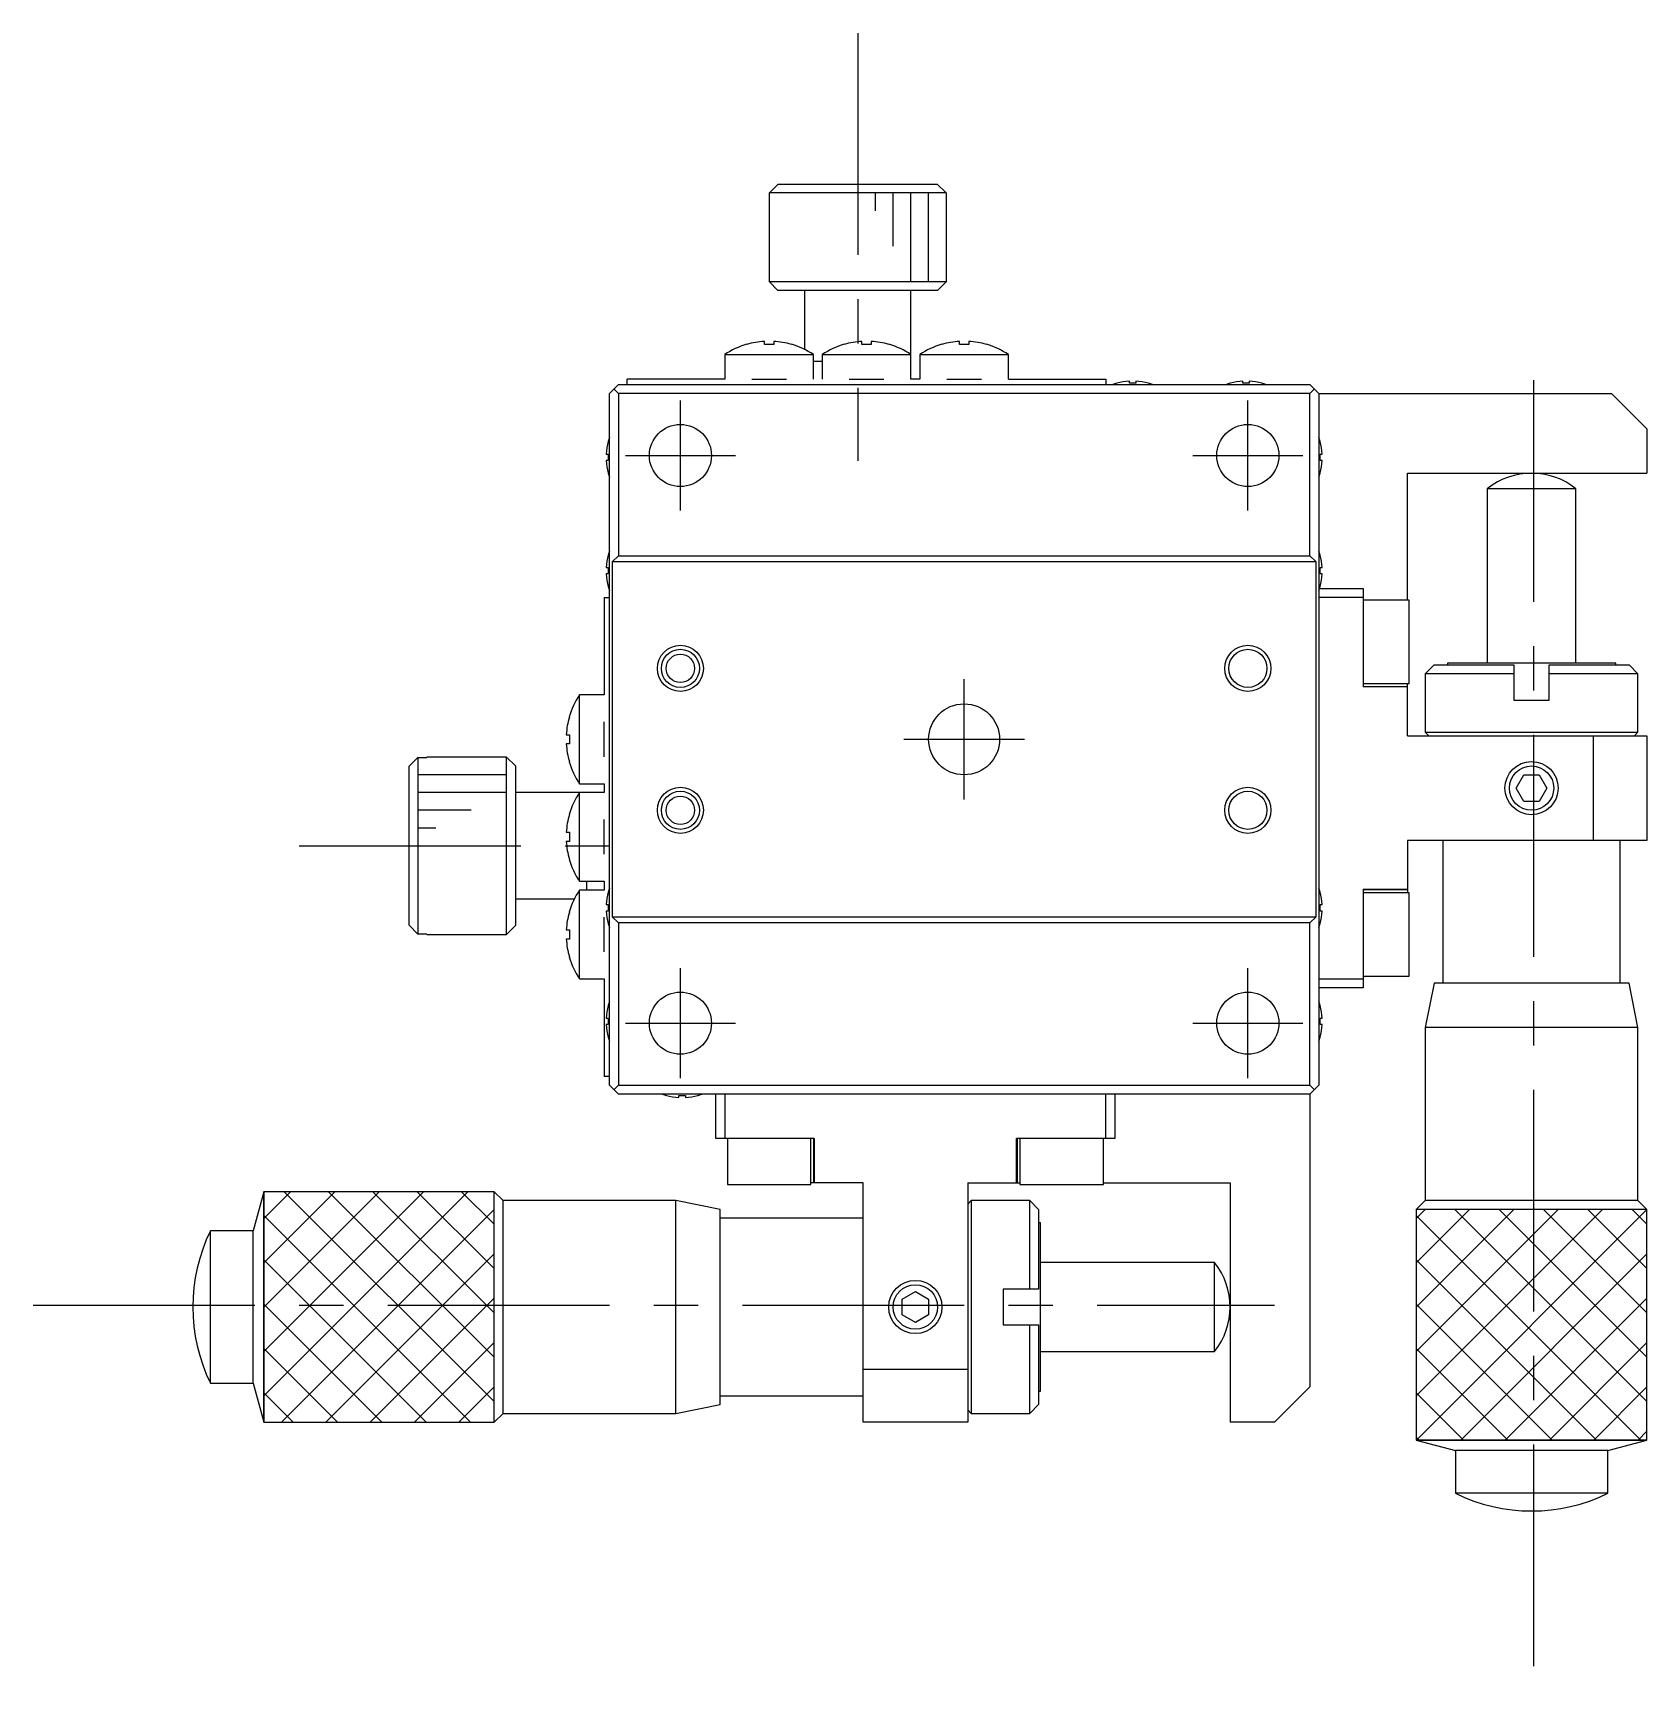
# Model space of a CAD drawing. Extents: x -20 to 371, y 1 to 259.
# Drawn here: x 280.3 to 371.3, y 104.7 to 198.2 of the extents above; entities that cross this region are included whole.
import ezdxf

# ---------------------------------------------------------------- set-up
doc = ezdxf.new("R2010")
doc.units = 0
doc.header["$LTSCALE"] = 10
doc.linetypes.add('CENTER', pattern=[2, 1.25, -0.25, 0.25, -0.25])
doc.layers.get('0').update_dxf_attribs({"linetype": 'CONTINUOUS'})
doc.layers.add('CENTER', color=1, linetype='CENTER')

msp = doc.modelspace()

# ---------------------------------------------------------------- linework, layer by layer
at = {"color": 7, "linetype": 'CONTINUOUS'}
for p, q in [((321.84926, 189.185161), (322.351047, 189.685161)), ((321.84926, 188.685161), (321.84926, 189.185161)), ((331.817208, 189.185161), (321.84926, 189.185161)), ((322.351047, 189.685161), (331.315421, 189.685161)), ((331.315421, 189.685161), (331.817208, 189.185161)), ((331.817208, 189.185161), (331.817208, 188.685161)), ((321.833234, 188.685161), (321.84926, 188.685161)), ((321.833234, 188.685161), (321.833234, 184.185161)), ((331.817208, 188.685161), (331.833234, 188.685161)), ((331.833234, 184.185161), (331.833234, 188.685161)), ((321.833234, 184.185161), (331.833234, 184.185161)), ((321.833234, 184.185161), (322.333234, 183.685161)), ((331.333234, 183.685161), (331.833234, 184.185161)), ((331.333234, 183.685161), (322.333234, 183.685161)), ((323.833234, 183.685161), (323.833234, 180.36629)), ((329.833234, 178.685161), (329.833234, 183.685161)), ((320.574644, 180.647742), (320.571301, 180.654597)), ((321.573234, 180.647742), (321.573234, 180.820114)), ((322.093234, 180.647742), (321.573234, 180.647742)), ((322.093234, 180.820114), (322.093234, 180.647742)), ((323.095167, 180.654597), (323.091823, 180.647742)), ((326.074644, 180.647742), (326.071301, 180.654597)), ((327.073234, 180.647742), (327.073234, 180.820114)), ((327.593234, 180.647742), (327.073234, 180.647742)), ((327.593234, 180.820114), (327.593234, 180.647742)), ((328.595167, 180.654597), (328.591823, 180.647742)), ((331.574644, 180.647742), (331.571301, 180.654597)), ((332.573234, 180.647742), (332.573234, 180.820114)), ((333.093234, 180.647742), (332.573234, 180.647742)), ((333.093234, 180.820114), (333.093234, 180.647742)), ((334.095167, 180.654597), (334.091823, 180.647742)), ((319.333234, 180.076818), (319.333234, 178.685161)), ((319.333234, 180.076818), (324.333234, 180.076818)), ((324.333234, 178.685161), (324.333234, 180.076818)), ((324.833234, 179.685161), (324.333234, 179.685161)), ((324.833234, 180.076818), (324.833234, 178.685161)), ((324.833234, 180.076818), (329.833234, 180.076818)), ((330.333234, 180.076818), (330.333234, 178.685161)), ((330.333234, 180.076818), (335.333234, 180.076818)), ((335.333234, 178.685161), (335.333234, 180.076818)), ((313.833234, 178.385161), (313.833234, 178.685161)), ((319.333234, 178.685161), (313.833234, 178.685161)), ((320.853438, 178.685161), (322.81303, 178.685161)), ((326.353438, 178.685161), (328.31303, 178.685161)), ((330.333234, 178.685161), (329.833234, 178.685161)), ((331.853438, 178.685161), (333.81303, 178.685161)), ((335.333234, 178.685161), (340.833234, 178.685161)), ((340.833234, 178.685161), (340.833234, 178.385161)), ((342.153234, 178.454683), (342.153234, 178.57502)), ((342.513234, 178.57502), (342.513234, 178.454683)), ((348.553234, 178.454683), (348.553234, 178.57502)), ((348.913234, 178.57502), (348.913234, 178.454683)), ((313.333234, 178.385161), (312.833234, 177.885161)), ((312.833234, 138.885161), (312.833234, 177.885161)), ((313.083234, 178.135161), (313.333234, 177.885161)), ((313.333234, 178.385161), (352.333234, 178.385161)), ((313.333234, 177.885161), (313.333234, 168.735161)), ((352.333234, 177.885161), (313.333234, 177.885161)), ((341.446872, 178.454683), (341.444618, 178.459305)), ((342.513234, 178.454683), (342.153234, 178.454683)), ((343.22185, 178.459305), (343.219595, 178.454683)), ((347.846872, 178.454683), (347.844618, 178.459305)), ((348.913234, 178.454683), (348.553234, 178.454683)), ((349.62185, 178.459305), (349.619595, 178.454683)), ((352.833234, 177.885161), (352.333234, 178.385161)), ((352.583234, 178.135161), (352.333234, 177.885161)), ((352.333234, 168.735161), (352.333234, 177.885161)), ((352.833234, 177.885161), (369.333234, 177.885161)), ((352.833234, 177.885161), (352.833234, 138.885161)), ((371.333234, 175.885161), (369.333234, 177.885161)), ((316.63348, 176.123723), (317.032988, 176.123723)), ((348.63348, 176.123723), (349.032988, 176.123723)), ((371.333234, 175.885161), (371.333234, 173.385161)), ((312.75909, 175.173777), (312.763712, 175.171522)), ((352.902756, 175.171522), (352.907378, 175.173777)), ((312.643375, 174.465161), (312.763712, 174.465161)), ((312.763712, 174.105161), (312.643375, 174.105161)), ((312.763712, 174.465161), (312.763712, 174.105161)), ((352.902756, 174.465161), (353.023093, 174.465161)), ((352.902756, 174.105161), (352.902756, 174.465161)), ((353.023093, 174.105161), (352.902756, 174.105161)), ((312.763712, 173.398799), (312.75909, 173.396545)), ((352.907378, 173.396545), (352.902756, 173.398799)), ((357.833234, 173.385161), (371.333234, 173.385161)), ((357.833234, 166.235161), (357.833234, 173.385161)), ((362.333238, 172.507652), (362.333238, 162.685161)), ((367.33323, 172.507652), (362.333238, 172.507652)), ((367.33323, 162.685161), (367.33323, 172.507652)), ((312.75909, 168.773777), (312.763712, 168.771522)), ((312.983234, 168.385161), (313.333234, 168.735161)), ((352.683234, 168.385161), (312.983234, 168.385161)), ((312.983234, 168.385161), (312.983234, 148.385161)), ((313.333234, 168.735161), (352.333234, 168.735161)), ((352.333234, 168.735161), (352.683234, 168.385161)), ((352.683234, 148.385161), (352.683234, 168.385161)), ((352.902756, 168.771522), (352.907378, 168.773777)), ((312.643375, 168.065161), (312.763712, 168.065161)), ((312.763712, 167.705161), (312.643375, 167.705161)), ((312.763712, 168.065161), (312.763712, 167.705161)), ((352.902756, 168.065161), (353.023093, 168.065161)), ((352.902756, 167.705161), (352.902756, 168.065161)), ((353.023093, 167.705161), (352.902756, 167.705161)), ((312.533234, 166.385161), (312.833234, 166.385161)), ((312.533234, 166.385161), (312.533234, 160.885161)), ((312.763712, 166.998799), (312.75909, 166.996545)), ((355.333234, 166.385161), (352.833234, 166.385161)), ((352.872971, 166.885161), (355.333234, 166.885161)), ((352.907378, 166.996545), (352.902756, 166.998799)), ((355.333234, 166.885161), (355.333234, 161.337633)), ((357.933234, 166.235161), (355.333234, 166.235161)), ((357.933234, 161.535161), (357.933234, 166.235161)), ((369.583234, 162.685161), (360.083234, 162.685161)), ((360.083234, 162.685161), (360.083234, 162.58518)), ((369.583234, 162.58518), (369.583234, 162.685161)), ((359.333234, 162.585161), (358.833234, 162.085161)), ((363.833234, 162.085161), (358.833234, 162.085161)), ((358.833234, 162.085161), (358.833234, 158.785161)), ((359.333234, 162.585161), (363.833234, 162.585161)), ((363.833234, 162.585161), (363.833234, 160.585161)), ((365.833234, 162.585161), (370.333234, 162.585161)), ((365.833234, 160.585161), (365.833234, 162.585161)), ((370.833234, 162.085161), (365.833234, 162.085161)), ((370.833234, 162.085161), (370.333234, 162.585161)), ((370.833234, 158.785161), (370.833234, 162.085161)), ((312.533234, 160.885161), (311.141577, 160.885161)), ((311.141577, 155.885161), (311.141577, 160.885161)), ((355.333234, 161.535161), (357.933234, 161.535161)), ((355.333234, 161.367005), (357.833234, 161.367005)), ((357.833234, 161.337633), (355.333234, 161.337633)), ((357.833234, 158.585161), (357.833234, 161.535161)), ((363.833234, 160.585161), (365.833234, 160.585161)), ((310.563798, 159.647094), (310.570653, 159.64375)), ((312.533234, 157.405365), (312.533234, 159.364957)), ((310.398281, 158.645161), (310.570653, 158.645161)), ((310.570653, 158.125161), (310.398281, 158.125161)), ((310.570653, 158.645161), (310.570653, 158.125161)), ((357.833234, 158.585161), (371.333234, 158.585161)), ((358.833234, 158.785161), (370.833234, 158.785161)), ((358.833234, 158.785161), (359.033234, 158.585161)), ((368.333234, 152.685161), (368.333234, 158.585161)), ((370.633234, 158.585161), (370.833234, 158.785161)), ((371.333234, 158.585161), (371.333234, 152.685161)), ((301.533234, 156.867348), (302.033234, 157.369135)), ((302.033234, 157.369135), (302.033234, 147.401187)), ((302.033234, 157.369135), (302.533234, 157.369135)), ((302.533234, 157.369135), (302.533234, 157.385161)), ((307.033234, 157.385161), (302.533234, 157.385161)), ((307.033234, 147.385161), (307.033234, 157.385161)), ((307.533234, 156.885161), (307.033234, 157.385161)), ((310.570653, 157.126571), (310.563798, 157.123228)), ((301.533234, 147.902974), (301.533234, 156.867348)), ((307.533234, 156.885161), (307.533234, 147.885161)), ((363.967209, 155.635161), (364.400221, 156.385161)), ((364.400221, 156.385161), (365.266247, 156.385161)), ((365.266247, 156.385161), (365.699259, 155.635161)), ((312.533234, 155.385161), (307.533234, 155.385161)), ((311.141577, 155.885161), (312.533234, 155.885161)), ((311.141577, 150.385161), (311.141577, 155.385161)), ((312.533234, 155.885161), (312.533234, 155.385161)), ((364.400221, 154.885161), (363.967209, 155.635161)), ((365.699259, 155.635161), (365.266247, 154.885161)), ((365.266247, 154.885161), (364.400221, 154.885161)), ((310.563798, 154.147094), (310.570653, 154.14375)), ((312.533234, 151.905365), (312.533234, 153.864957)), ((310.398281, 153.145161), (310.570653, 153.145161)), ((310.570653, 152.625161), (310.398281, 152.625161)), ((310.570653, 153.145161), (310.570653, 152.625161)), ((357.833234, 152.685161), (357.833234, 149.735161)), ((371.333234, 152.685161), (357.833234, 152.685161)), ((359.833234, 152.685161), (359.833234, 144.635161)), ((369.833234, 144.635161), (369.833234, 152.685161)), ((310.570653, 151.626571), (310.563798, 151.623228)), ((311.141577, 150.385161), (312.533234, 150.385161)), ((312.533234, 149.885161), (311.141577, 149.885161)), ((311.141577, 144.885161), (311.141577, 149.885161)), ((311.533234, 150.385161), (311.533234, 149.885161)), ((312.533234, 150.385161), (312.533234, 149.885161)), ((312.75909, 149.773777), (312.763712, 149.771522)), ((352.902756, 149.771522), (352.907378, 149.773777)), ((355.333234, 149.932689), (357.833234, 149.932689)), ((355.333234, 149.932689), (355.333234, 144.385161)), ((357.833234, 149.903316), (355.333234, 149.903316)), ((357.933234, 149.735161), (355.333234, 149.735161)), ((357.933234, 145.035161), (357.933234, 149.735161)), ((307.533234, 149.385161), (310.852105, 149.385161)), ((310.563798, 148.647094), (310.570653, 148.64375)), ((312.643375, 149.065161), (312.763712, 149.065161)), ((312.763712, 148.705161), (312.643375, 148.705161)), ((312.763712, 149.065161), (312.763712, 148.705161)), ((352.902756, 149.065161), (353.023093, 149.065161)), ((352.902756, 148.705161), (352.902756, 149.065161)), ((353.023093, 148.705161), (352.902756, 148.705161)), ((302.033234, 147.401187), (301.533234, 147.902974)), ((307.033234, 147.385161), (307.533234, 147.885161)), ((312.533234, 146.405365), (312.533234, 148.364957)), ((312.763712, 147.998799), (312.75909, 147.996545)), ((313.333234, 148.035161), (312.983234, 148.385161)), ((312.983234, 148.385161), (352.683234, 148.385161)), ((313.333234, 148.035161), (313.333234, 138.885161)), ((352.333234, 148.035161), (313.333234, 148.035161)), ((352.683234, 148.385161), (352.333234, 148.035161)), ((352.333234, 138.885161), (352.333234, 148.035161)), ((352.907378, 147.996545), (352.902756, 147.998799)), ((302.533234, 147.401187), (302.033234, 147.401187)), ((302.533234, 147.385161), (302.533234, 147.401187)), ((302.533234, 147.385161), (307.033234, 147.385161)), ((310.398281, 147.645161), (310.570653, 147.645161)), ((310.570653, 147.125161), (310.398281, 147.125161)), ((310.570653, 147.645161), (310.570653, 147.125161)), ((310.570653, 146.126571), (310.563798, 146.123228)), ((311.141577, 144.885161), (312.533234, 144.885161)), ((312.533234, 144.885161), (312.533234, 139.385161)), ((352.833234, 144.885161), (355.333234, 144.885161)), ((355.333234, 145.035161), (357.933234, 145.035161)), ((355.333234, 144.385161), (352.833234, 144.385161)), ((359.333237, 144.635161), (358.833238, 142.135162)), ((370.333231, 144.635161), (359.333237, 144.635161)), ((370.83323, 142.135162), (370.333231, 144.635161)), ((312.75909, 143.373777), (312.763712, 143.371522)), ((352.902756, 143.371522), (352.907378, 143.373777)), ((312.643375, 142.665161), (312.763712, 142.665161)), ((312.763712, 142.305161), (312.643375, 142.305161)), ((312.763712, 142.665161), (312.763712, 142.305161)), ((352.902756, 142.665161), (353.023093, 142.665161)), ((352.902756, 142.305161), (352.902756, 142.665161)), ((353.023093, 142.305161), (352.902756, 142.305161)), ((358.833238, 142.135162), (358.833238, 132.385157)), ((370.83323, 142.135162), (358.833238, 142.135162)), ((370.83323, 132.385157), (370.83323, 142.135162)), ((312.763712, 141.598799), (312.75909, 141.596545)), ((352.907378, 141.596545), (352.902756, 141.598799)), ((312.833234, 139.385161), (312.533234, 139.385161)), ((312.833234, 138.885161), (313.333234, 138.385161)), ((313.333234, 138.885161), (313.083234, 138.635161)), ((313.333234, 138.885161), (352.333234, 138.885161)), ((352.333234, 138.385161), (313.333234, 138.385161)), ((316.044618, 138.311017), (316.046872, 138.315639)), ((316.753234, 138.315639), (317.113234, 138.315639)), ((316.753234, 138.195302), (316.753234, 138.315639)), ((317.113234, 138.315639), (317.113234, 138.195302)), ((317.819595, 138.315639), (317.82185, 138.311017)), ((318.833234, 135.885161), (318.833234, 138.385161)), ((319.333234, 138.385161), (319.333234, 135.885161)), ((340.833234, 135.885161), (340.833234, 138.385161)), ((341.333234, 138.385161), (341.333234, 135.885161)), ((352.333234, 138.885161), (352.583234, 138.635161)), ((352.333234, 138.385161), (352.833234, 138.885161)), ((352.333234, 138.385161), (352.333234, 121.885161)), ((324.380762, 135.885161), (318.833234, 135.885161)), ((319.483234, 135.885161), (319.483234, 133.285161)), ((324.183234, 133.285161), (324.183234, 135.885161)), ((324.351389, 133.385161), (324.351389, 135.885161)), ((324.380762, 135.885161), (324.380762, 133.385161)), ((335.785706, 133.385161), (335.785706, 135.885161)), ((341.333234, 135.885161), (335.785706, 135.885161)), ((335.815078, 135.885161), (335.815078, 133.385161)), ((335.983234, 135.885161), (335.983234, 133.285161)), ((340.683234, 133.285161), (340.683234, 135.885161)), ((293.333227, 132.88516), (292.743739, 130.685161)), ((306.333228, 132.88516), (293.333227, 132.88516)), ((293.333227, 119.885162), (293.333227, 132.88516)), ((306.333228, 132.88516), (293.333227, 132.88516)), ((293.333227, 132.88516), (293.333227, 119.885162)), ((306.83323, 132.385157), (306.333228, 132.88516)), ((306.333228, 119.885162), (306.333228, 132.88516)), ((306.333228, 119.885162), (306.333228, 132.88516)), ((319.483234, 133.285161), (324.183234, 133.285161)), ((327.133234, 133.385161), (324.183234, 133.385161)), ((327.133234, 119.885161), (327.133234, 133.385161)), ((333.033234, 133.385161), (335.983234, 133.385161)), ((333.033234, 133.385161), (333.033234, 119.885161)), ((335.983234, 133.285161), (340.683234, 133.285161)), ((340.683234, 133.385161), (347.833234, 133.385161)), ((347.833234, 133.385161), (347.833234, 119.885161)), ((316.583235, 132.385157), (306.83323, 132.385157)), ((306.83323, 120.385165), (306.83323, 132.385157)), ((319.083234, 131.885158), (316.583235, 132.385157)), ((316.583235, 120.385165), (316.583235, 132.385157)), ((319.083234, 120.885164), (319.083234, 131.885158)), ((333.233234, 132.385161), (333.033234, 132.185161)), ((333.233234, 132.385161), (333.233234, 120.385161)), ((336.533234, 132.385161), (333.233234, 132.385161)), ((336.533234, 127.385161), (336.533234, 132.385161)), ((337.033234, 131.885161), (336.533234, 132.385161)), ((337.033234, 131.885161), (337.033234, 127.385161)), ((358.833238, 132.385157), (358.333235, 131.885155)), ((358.333235, 131.885155), (358.333235, 118.885154)), ((371.333233, 131.885155), (358.333235, 131.885155)), ((358.333235, 131.885155), (358.333235, 118.885154)), ((371.333233, 131.885155), (358.333235, 131.885155)), ((370.83323, 132.385157), (358.833238, 132.385157)), ((371.333233, 131.885155), (370.83323, 132.385157)), ((371.333233, 118.885154), (371.333233, 131.885155)), ((371.333233, 118.885154), (371.333233, 131.885155)), ((327.133234, 131.385161), (319.083234, 131.385161)), ((337.133234, 131.135161), (337.033253, 131.135161)), ((337.133234, 121.635161), (337.133234, 131.135161)), ((292.743739, 130.685161), (290.333228, 130.685161)), ((290.333228, 122.085161), (290.333228, 130.685161)), ((292.743739, 122.085161), (292.743739, 130.685161)), ((346.955725, 128.885157), (337.133234, 128.885157)), ((346.955725, 123.885165), (346.955725, 128.885157)), ((329.333234, 126.818174), (330.083234, 127.251186)), ((330.083234, 127.251186), (330.833234, 126.818174)), ((335.033234, 127.385161), (335.033234, 125.385161)), ((337.033234, 127.385161), (335.033234, 127.385161)), ((329.333234, 125.952148), (329.333234, 126.818174)), ((330.833234, 126.818174), (330.833234, 125.952148)), ((330.083234, 125.519136), (329.333234, 125.952148)), ((330.833234, 125.952148), (330.083234, 125.519136)), ((335.033234, 125.385161), (337.033234, 125.385161)), ((336.533234, 120.385161), (336.533234, 125.385161)), ((337.033234, 125.385161), (337.033234, 120.885161)), ((337.133234, 123.885165), (346.955725, 123.885165)), ((327.133234, 122.885161), (333.033234, 122.885161)), ((290.333228, 122.085161), (292.743739, 122.085161)), ((292.743739, 122.085161), (293.333227, 119.885162)), ((337.033253, 121.635161), (337.133234, 121.635161)), ((350.333234, 119.885161), (352.333234, 121.885161)), ((316.583235, 120.385165), (319.083234, 120.885164)), ((319.083234, 121.385161), (327.133234, 121.385161)), ((333.033234, 120.585161), (333.233234, 120.385161)), ((336.533234, 120.385161), (337.033234, 120.885161)), ((293.333227, 119.885162), (306.333228, 119.885162)), ((293.333227, 119.885162), (306.333228, 119.885162)), ((306.333228, 119.885162), (306.83323, 120.385165)), ((306.83323, 120.385165), (316.583235, 120.385165)), ((333.033234, 119.885161), (327.133234, 119.885161)), ((333.233234, 120.385161), (336.533234, 120.385161)), ((350.333234, 119.885161), (347.833234, 119.885161)), ((358.333235, 118.885154), (360.533234, 118.295666)), ((371.333233, 118.885154), (358.333235, 118.885154)), ((358.333235, 118.885154), (371.333233, 118.885154)), ((369.133234, 118.295666), (371.333233, 118.885154)), ((360.533234, 118.295666), (360.533234, 115.885155)), ((369.133234, 118.295666), (360.533234, 118.295666)), ((369.133234, 115.885155), (369.133234, 118.295666)), ((369.133234, 115.885155), (360.533234, 115.885155))]:
    msp.add_line(p, q, dxfattribs=at)
at = {"color": 3, "linetype": 'CONTINUOUS'}
for p, q in [((327.833234, 188.185161), (327.833234, 189.185161)), ((328.833234, 186.185161), (328.833234, 189.185161)), ((329.833234, 184.185161), (329.833234, 189.185161)), ((330.833234, 184.185161), (330.833234, 189.185161)), ((307.033234, 156.385161), (302.033234, 156.385161)), ((307.033234, 155.385161), (302.033234, 155.385161)), ((305.033234, 154.385161), (302.033234, 154.385161)), ((303.033234, 153.385161), (302.033234, 153.385161)), ((293.333227, 131.3813), (294.837087, 132.88516)), ((293.333227, 128.8813), (297.337087, 132.88516)), ((293.333227, 126.3813), (299.837087, 132.88516)), ((293.333227, 123.8813), (302.337087, 132.88516)), ((293.333227, 121.3813), (304.837087, 132.88516)), ((294.496452, 132.88516), (306.333228, 121.048384)), ((296.996452, 132.88516), (306.333228, 123.548384)), ((299.496452, 132.88516), (306.333228, 126.048384)), ((301.996452, 132.88516), (306.333228, 128.548384)), ((304.496452, 132.88516), (306.333228, 131.048384)), ((294.337089, 119.885162), (306.333228, 131.881301)), ((358.333235, 131.381308), (358.837082, 131.885155)), ((358.333235, 128.881308), (361.337082, 131.885155)), ((358.333235, 126.381308), (363.837082, 131.885155)), ((358.333235, 123.881308), (366.337082, 131.885155)), ((358.333235, 121.381308), (368.837082, 131.885155)), ((358.337081, 118.885154), (371.333233, 131.881306)), ((360.496457, 131.885155), (371.333233, 121.048379)), ((362.996457, 131.885155), (371.333233, 123.548379)), ((365.496457, 131.885155), (371.333233, 126.048379)), ((367.996457, 131.885155), (371.333233, 128.548379)), ((370.496457, 131.885155), (371.333233, 131.048379)), ((293.333227, 131.548385), (304.99645, 119.885162)), ((358.333235, 131.548377), (370.996458, 118.885154)), ((293.333227, 129.048385), (302.49645, 119.885162)), ((296.837089, 119.885162), (306.333228, 129.381301)), ((358.333235, 129.048377), (368.496458, 118.885154)), ((360.837081, 118.885154), (371.333233, 129.381306)), ((293.333227, 126.548385), (299.99645, 119.885162)), ((299.337089, 119.885162), (306.333228, 126.881301)), ((358.333235, 126.548377), (365.996458, 118.885154)), ((363.337081, 118.885154), (371.333233, 126.881306)), ((301.837089, 119.885162), (306.333228, 124.381301)), ((365.837081, 118.885154), (371.333233, 124.381306)), ((293.333227, 124.048385), (297.49645, 119.885162)), ((358.333235, 124.048377), (363.496458, 118.885154)), ((293.333227, 121.548385), (294.99645, 119.885162)), ((304.337089, 119.885162), (306.333228, 121.881301)), ((358.333235, 121.548377), (360.996458, 118.885154)), ((368.337081, 118.885154), (371.333233, 121.881306)), ((358.333235, 119.048377), (358.496458, 118.885154)), ((370.837081, 118.885154), (371.333233, 119.381306))]:
    msp.add_line(p, q, dxfattribs=at)
at = {"color": 7, "linetype": 'CONTINUOUS'}
for centre, radius in [((316.833234, 174.385161), 1.75), ((348.833234, 174.385161), 1.75), ((316.833234, 162.385161), 1.075), ((316.833234, 162.385161), 0.8), ((348.833234, 162.385161), 1.075), ((332.833234, 158.385161), 2), ((364.833234, 155.635161), 1.25), ((316.833234, 154.385161), 1.075), ((316.833234, 154.385161), 0.8), ((348.833234, 154.385161), 1.075), ((316.833234, 142.385161), 1.75), ((348.833234, 142.385161), 1.75), ((330.083234, 126.385161), 1.25)]:
    msp.add_circle(centre, radius, dxfattribs=at)
at = {"color": 3, "linetype": 'CONTINUOUS'}
for centre, radius in [((316.833234, 162.385161), 1.3), ((348.833234, 162.385161), 1.3), ((364.833234, 155.635161), 1.5), ((316.833234, 154.385161), 1.3), ((348.833234, 154.385161), 1.3), ((330.083234, 126.385161), 1.5)]:
    msp.add_circle(centre, radius, dxfattribs=at)
at = {"color": 7, "linetype": 'CONTINUOUS'}
for centre, radius, start, end in [((321.833234, 176.335161), 4.5, 106.285843, 123.748989), ((321.833234, 176.335161), 4.492483, 93.317816, 106.26943), ((321.833234, 176.335161), 4.492483, 73.73057, 86.682184), ((321.833234, 176.335161), 4.5, 56.251011, 73.714157), ((327.333234, 176.335161), 4.5, 106.285843, 123.748989), ((327.333234, 176.335161), 4.492483, 93.317816, 106.26943), ((327.333234, 176.335161), 4.492483, 73.73057, 86.682184), ((327.333234, 176.335161), 4.5, 56.251011, 73.714157), ((332.833234, 176.335161), 4.5, 106.285843, 123.748989), ((332.833234, 176.335161), 4.492483, 93.317816, 106.26943), ((332.833234, 176.335161), 4.492483, 73.73057, 86.682184), ((332.833234, 176.335161), 4.5, 56.251011, 73.714157), ((342.333234, 175.385161), 3.194933, 93.229709, 106.106712), ((342.333234, 175.385161), 3.194933, 73.893288, 86.770291), ((348.733234, 175.385161), 3.194933, 93.229709, 106.106712), ((348.733234, 175.385161), 3.194933, 73.893288, 86.770291), ((342.333234, 175.385161), 3.2, 106.122533, 110.364135), ((342.333234, 175.385161), 3.2, 69.635865, 73.877467), ((348.733234, 175.385161), 3.2, 106.122533, 110.364135), ((348.733234, 175.385161), 3.2, 69.635865, 73.877467), ((315.833234, 174.285161), 3.194933, 163.893288, 176.770291), ((315.833234, 174.285161), 3.2, 159.635865, 163.877467), ((349.833234, 174.285161), 3.2, 16.122533, 20.364135), ((349.833234, 174.285161), 3.194933, 3.229709, 16.106712), ((315.833234, 174.285161), 3.194933, 183.229709, 196.106712), ((349.833234, 174.285161), 3.194933, 343.893288, 356.770291), ((315.833234, 174.285161), 3.2, 196.122533, 200.364135), ((349.833234, 174.285161), 3.2, 339.635865, 343.877467), ((364.833237, 169.385156), 3.999997, 51.317827, 128.682205), ((315.833234, 167.885161), 3.194933, 163.893288, 176.770291), ((315.833234, 167.885161), 3.2, 159.635865, 163.877467), ((349.833234, 167.885161), 3.2, 16.122533, 20.364135), ((349.833234, 167.885161), 3.194933, 3.229709, 16.106712), ((315.833234, 167.885161), 3.194933, 183.229709, 196.106712), ((349.833234, 167.885161), 3.194933, 343.893288, 356.770291), ((315.833234, 167.885161), 3.2, 196.122533, 200.364135), ((349.833234, 167.885161), 3.2, 339.635865, 343.877467), ((314.883234, 158.385161), 4.5, 146.251011, 163.714157), ((314.883234, 158.385161), 4.492483, 163.73057, 176.682184), ((314.883234, 158.385161), 4.492483, 183.317816, 196.26943), ((314.883234, 158.385161), 4.5, 196.285843, 213.748989), ((314.883234, 152.885161), 4.5, 146.251011, 163.714157), ((314.883234, 152.885161), 4.492483, 163.73057, 176.682184), ((314.883234, 152.885161), 4.492483, 183.317816, 196.26943), ((314.883234, 152.885161), 4.5, 196.285843, 213.748989), ((314.883234, 147.385161), 4.5, 146.251011, 163.714157), ((315.833234, 148.885161), 3.194933, 163.893288, 176.770291), ((315.833234, 148.885161), 3.2, 159.635865, 163.877467), ((349.833234, 148.885161), 3.2, 16.122533, 20.364135), ((349.833234, 148.885161), 3.194933, 3.229709, 16.106712), ((314.883234, 147.385161), 4.492483, 163.73057, 176.682184), ((315.833234, 148.885161), 3.194933, 183.229709, 196.106712), ((349.833234, 148.885161), 3.194933, 343.893288, 356.770291), ((315.833234, 148.885161), 3.2, 196.122533, 200.364135), ((349.833234, 148.885161), 3.2, 339.635865, 343.877467), ((314.883234, 147.385161), 4.492483, 183.317816, 196.26943), ((314.883234, 147.385161), 4.5, 196.285843, 213.748989), ((315.833234, 142.485161), 3.194933, 163.893288, 176.770291), ((315.833234, 142.485161), 3.2, 159.635865, 163.877467), ((349.833234, 142.485161), 3.2, 16.122533, 20.364135), ((349.833234, 142.485161), 3.194933, 3.229709, 16.106712), ((315.833234, 142.485161), 3.194933, 183.229709, 196.106712), ((349.833234, 142.485161), 3.194933, 343.893288, 356.770291), ((315.833234, 142.485161), 3.2, 196.122533, 200.364135), ((349.833234, 142.485161), 3.2, 339.635865, 343.877467), ((316.933234, 141.385161), 3.2, 249.635865, 253.877467), ((316.933234, 141.385161), 3.194933, 253.893288, 266.770291), ((316.933234, 141.385161), 3.194933, 273.229709, 286.106712), ((316.933234, 141.385161), 3.2, 286.122533, 290.364135), ((299.078228, 126.385159), 9.745001, 153.816202, 206.183785), ((343.833229, 126.385158), 3.999997, 321.317827, 38.682205), ((364.833236, 124.630155), 9.745001, 243.816202, 296.183785)]:
    msp.add_arc(centre, radius, start, end, dxfattribs=at)
at = {"layer": 'CENTER', "color": 1, "linetype": 'CENTER'}
for p, q in [((326.833234, 198.193794), (326.833234, 174.076451)), ((364.933234, 178.630373), (364.933234, 104.746182)), ((316.833234, 171.285161), (316.833234, 177.485161)), ((348.833234, 171.285161), (348.833234, 177.485161)), ((313.733234, 174.385161), (319.933234, 174.385161)), ((345.733234, 174.385161), (351.933234, 174.385161)), ((332.833234, 154.985161), (332.833234, 161.785161)), ((329.433234, 158.385161), (336.233234, 158.385161)), ((295.33323, 152.385161), (315.33323, 152.385161)), ((316.833234, 139.285161), (316.833234, 145.485161)), ((348.833234, 139.285161), (348.833234, 145.485161)), ((313.733234, 142.385161), (319.933234, 142.385161)), ((345.733234, 142.385161), (351.933234, 142.385161)), ((280.33323, 126.485161), (350.33323, 126.485161))]:
    msp.add_line(p, q, dxfattribs=at)

doc.saveas('drawing.dxf')
